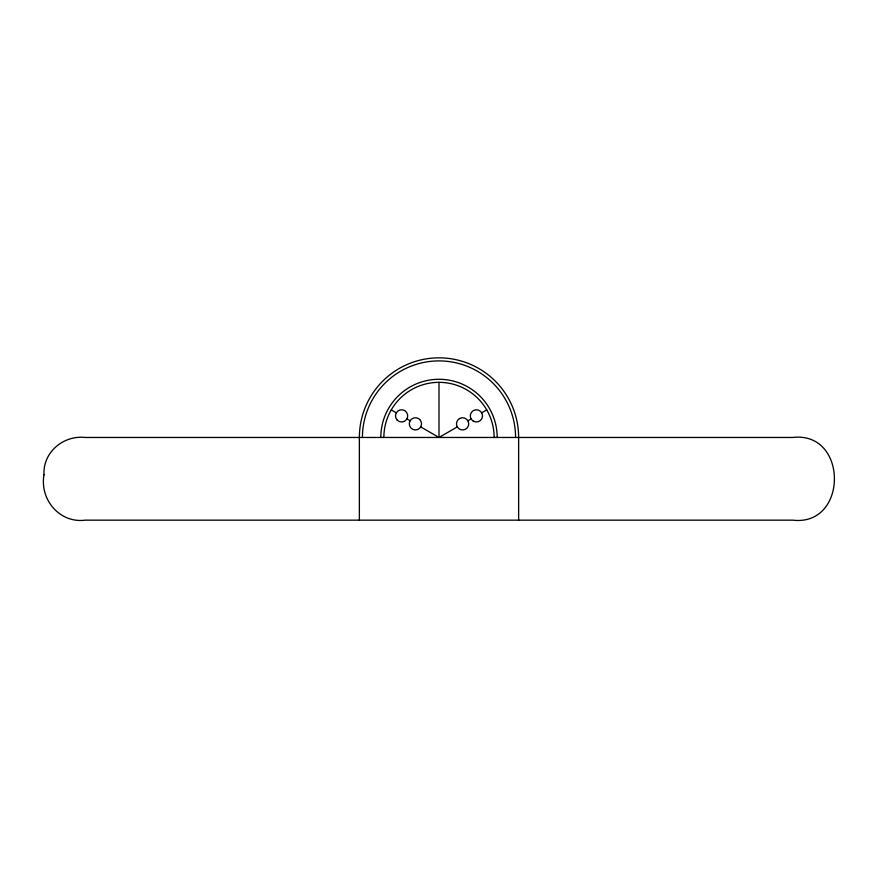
<?xml version="1.0" encoding="UTF-8"?>
<svg xmlns="http://www.w3.org/2000/svg" width="878" height="878" viewBox="0 0 878 878"><rect width="100%" height="100%" fill="white"/><g stroke="black" fill="none" stroke-linecap="round" stroke-linejoin="round"><path stroke-width="1.32" d="M420.705 426.906L439 437.464L457.295 426.906M467.908 420.781L471.091 418.938M481.704 412.814L486.741 409.905M391.259 409.905L396.296 412.814M406.909 418.938L410.092 420.781M518.635 520.16L518.635 437.464A79.635 79.635 0 0 0 439 357.84A79.635 79.635 0 0 0 359.365 437.464L359.365 520.16M494.127 437.464A55.127 55.127 0 0 0 439 382.336L439 437.464M380.811 437.464A58.189 58.189 0 0 1 439 379.274A58.189 58.189 0 0 1 497.189 437.464M362.427 437.464A76.573 76.573 0 0 1 439 360.902A76.573 76.573 0 0 1 515.573 437.464M383.873 437.464A55.127 55.127 0 0 1 439 382.336M43.999 474.789C39.543 499.472 59.605 523.507 85.243 520.16L792.757 520.16C848.291 526.646 848.291 430.988 792.757 437.464L85.243 437.464C63.468 435.016 42.704 452.302 43.999 474.789M459.534 418.543L458.272 419.508A6.124 6.124 0 0 0 460.5 429.594A6.124 6.124 0 0 0 468.698 423.306A6.124 6.124 0 0 0 459.534 418.543M419.728 419.508L418.466 418.543A6.124 6.124 0 0 0 409.302 423.306A6.124 6.124 0 0 0 417.5 429.594A6.124 6.124 0 0 0 419.728 419.508M397.273 420.211A6.124 6.124 0 0 0 407.513 417.456A6.124 6.124 0 0 0 400.017 409.96A6.124 6.124 0 0 0 397.273 420.211M473.341 421.177A6.124 6.124 0 0 0 482.527 415.876A6.124 6.124 0 0 0 473.341 410.575A6.124 6.124 0 0 0 473.341 421.177"/></g></svg>
